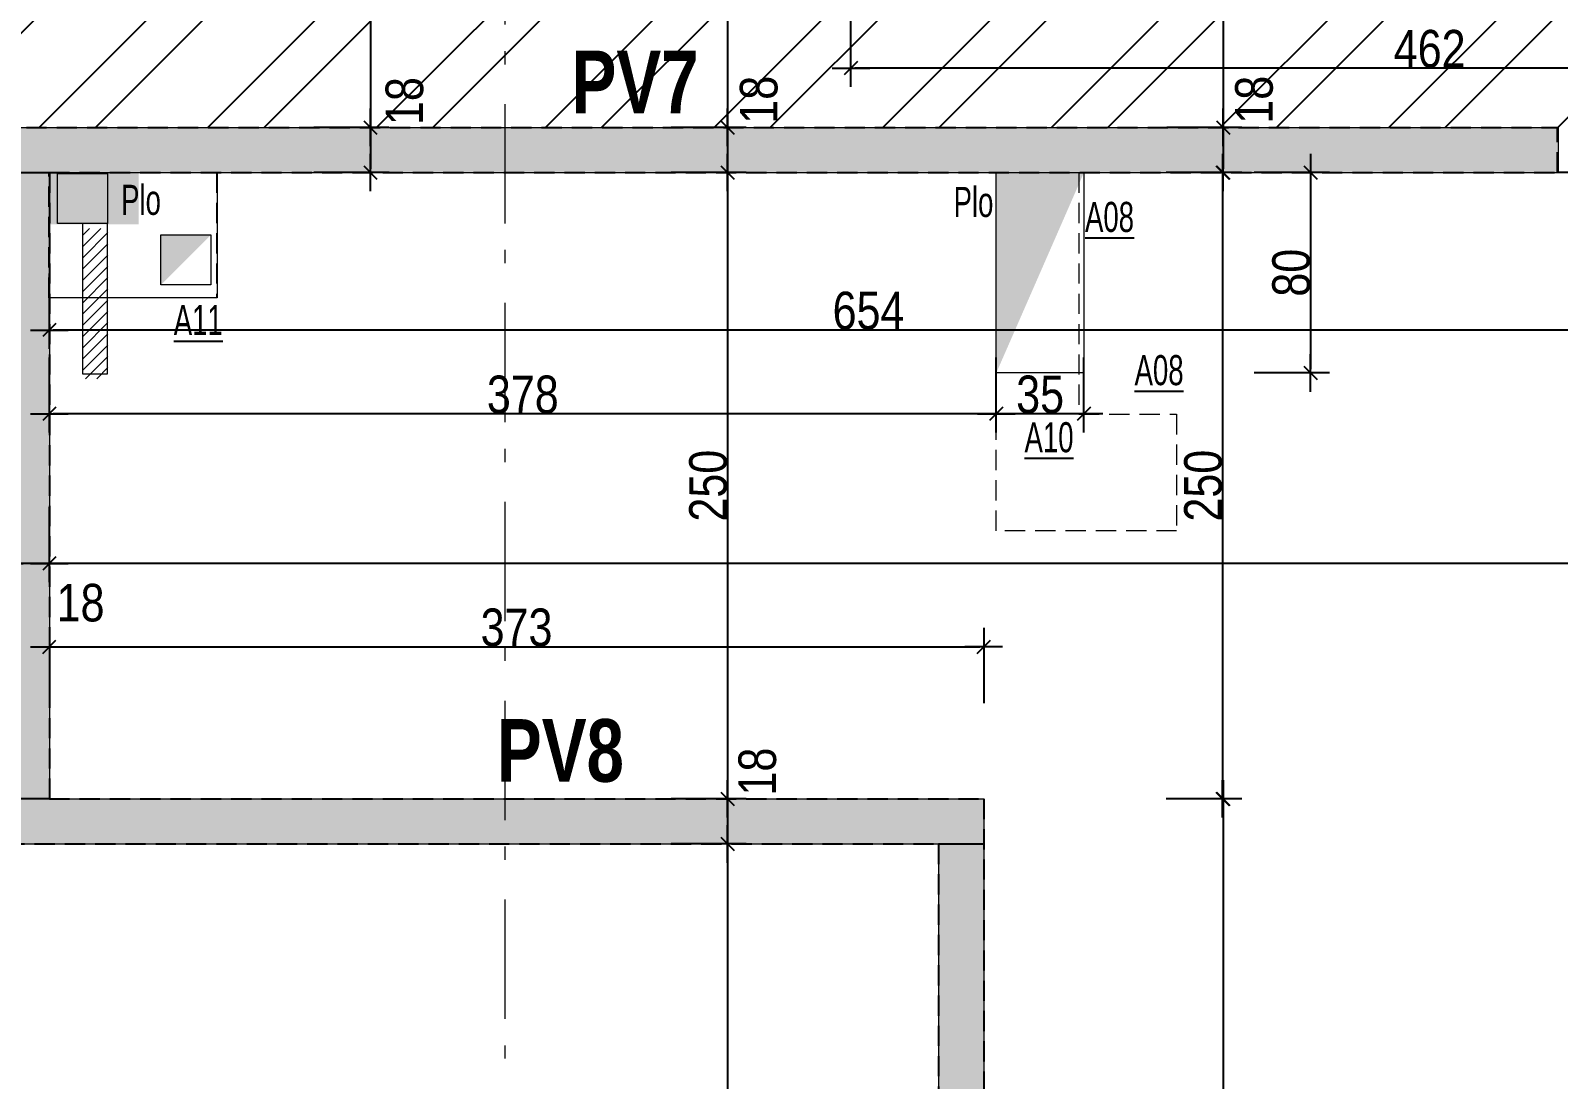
# Model space of a CAD drawing. Header units: centimetres. Extents: x -31 to 9059, y 2319 to 6519.
# Drawn here: x 4822 to 5432, y 3772 to 4191 of the extents above; entities that cross this region are included whole.
import ezdxf
from ezdxf.enums import TextEntityAlignment as Align

# ---------------------------------------------------------------- set-up
doc = ezdxf.new("R2010")
doc.units = ezdxf.units.CM
doc.header["$LTSCALE"] = 12.7
doc.header["$PDMODE"] = 1
doc.header["$PDSIZE"] = -2
doc.linetypes.add('CACHEX2', pattern=[19.05, 12.7, -6.35])
doc.linetypes.add('Style de ligne -6', pattern=[2.08328, 1.25, -0.41656, 0.13886, -0.27786])
for name, color, linetype in [('01_cote_gen', 4, 'Continuous'), ('01_linteaux', 2, 'Continuous'), ('01_murs_sup', 2, 'CACHEX2'), ('01_poch_murs', 253, 'Continuous'), ('01_poch_poteaux', 250, 'Continuous'), ('01_texte', 230, 'Continuous'), ('AA_COTES', 2, 'Continuous')]:
    doc.layers.add(name, color=color, linetype=linetype)
for name, color, linetype, lineweight in [('01_murs_coup', 5, 'Continuous', 60), ('01_résv', 32, 'Continuous', 9), ('B Général', 7, 'Continuous', 5)]:
    doc.layers.add(name, color=color, linetype=linetype, lineweight=lineweight)
doc.styles.add('impact', font='impact.ttf')
doc.styles.add('STYLE2', font='ARIALN.TTF')
doc.dimstyles.new('JB50', dxfattribs={"dimscale": 0.1, "dimtxt": 150, "dimasz": 15, "dimexe": 0.1, "dimexo": 0.1, "dimgap": 0.09, "dimtad": 1, "dimdec": 1, "dimdsep": 46, "dimtxsty": 'STYLE2', "dimblk1": 'BOND_G', "dimblk2": 'BOND_D', "dimsah": 1, "dimcen": 1.5, "dimdle": 0.01, "dimse1": 1, "dimse2": 1, "dimclrd": 4, "dimclre": 2, "dimclrt": 6, "dimazin": 2, "dimtfac": 2.333333, "dimtdec": 1, "dimtix": 1, "dimtmove": 2, "dimatfit": 3, "dimldrblk": 'BOND_G', "dimfxl": 1, "dimtolj": 1, "dimtzin": 0, "dimarcsym": 0})

# ---------------------------------------------------------------- blocks, each defined once
blk = doc.blocks.new('BOND_G')
at = {"layer": 'AA_COTES', "color": 0}
for p, q in [((0, -5), (0, 15)), ((5, 0), (-5, 0)), ((1.77, 1.77), (-1.77, -1.77))]:
    blk.add_line(p, q, dxfattribs=at)
blk = doc.blocks.new('BOND_D')
at = {"layer": 'AA_COTES', "color": 0}
for p, q in [((0, 5), (0, -15)), ((5, 0), (-5, 0)), ((-1.77, -1.77), (1.77, 1.77))]:
    blk.add_line(p, q, dxfattribs=at)
blk = doc.blocks.new('*D1183')
at = {"layer": '01_cote_gen', "color": 4, "lineweight": -2, "transparency": 16777216}
blk.add_line((5183.46, 3641.71), (4813.46, 3641.71), dxfattribs=at)
at = {"layer": 'Defpoints', "color": 0, "transparency": 16777216}
for p in [(4811.96, 3854.22), (5184.96, 3808.77), (4811.96, 3641.71)]:
    blk.add_point(p, dxfattribs=at)
at = {"layer": '01_cote_gen', "color": 4, "lineweight": -2, "transparency": 16777216, "xscale": 1.5, "yscale": 1.5, "zscale": 1.5, "rotation": 180}
blk.add_blockref('BOND_D', (4811.96, 3641.71), dxfattribs=at)
at = {"layer": '01_cote_gen', "color": 4, "lineweight": -2, "transparency": 16777216, "xscale": 1.5, "yscale": 1.5, "zscale": 1.5}
blk.add_blockref('BOND_G', (5184.96, 3641.71), dxfattribs=at)
at = {"layer": '01_cote_gen', "color": 6, "transparency": 16777216, "insert": (4998.46, 3649.38), "char_height": 15, "attachment_point": 5, "style": 'STYLE2'}
blk.add_mtext('\\A1;373', dxfattribs=at)
blk = doc.blocks.new('*D1185')
at = {"layer": '01_cote_gen', "color": 4, "lineweight": -2, "transparency": 16777216}
blk.add_line((6190.46, 3978.33), (4831.46, 3978.33), dxfattribs=at)
at = {"layer": 'Defpoints', "color": 0, "transparency": 16777216}
for p in [(4829.96, 3986.72), (6191.96, 3986.72), (4829.96, 3978.33)]:
    blk.add_point(p, dxfattribs=at)
at = {"layer": '01_cote_gen', "color": 4, "lineweight": -2, "transparency": 16777216, "xscale": 1.5, "yscale": 1.5, "zscale": 1.5, "rotation": 180}
blk.add_blockref('BOND_D', (4829.96, 3978.33), dxfattribs=at)
at = {"layer": '01_cote_gen', "color": 4, "lineweight": -2, "transparency": 16777216, "xscale": 1.5, "yscale": 1.5, "zscale": 1.5}
blk.add_blockref('BOND_G', (6191.96, 3978.33), dxfattribs=at)
at = {"layer": '01_cote_gen', "color": 6, "transparency": 16777216, "insert": (5510.96, 3986), "char_height": 15, "attachment_point": 5, "style": 'STYLE2'}
blk.add_mtext('\\A1;1362', dxfattribs=at)
blk = doc.blocks.new('*D1186')
at = {"layer": '01_murs_coup', "color": 4, "linetype": 'Continuous', "lineweight": -2, "transparency": 16777216}
blk.add_line((4828.46, 3978.33), (4813.46, 3978.33), dxfattribs=at)
at = {"layer": 'Defpoints', "color": 0, "linetype": 'Continuous', "transparency": 16777216}
for p in [(4811.96, 4032.86), (4829.96, 4032.86), (4811.96, 3978.33)]:
    blk.add_point(p, dxfattribs=at)
at = {"layer": '01_murs_coup', "color": 4, "linetype": 'Continuous', "lineweight": -2, "transparency": 16777216, "xscale": 1.5, "yscale": 1.5, "zscale": 1.5, "rotation": 180}
blk.add_blockref('BOND_D', (4811.96, 3978.33), dxfattribs=at)
at = {"layer": '01_murs_coup', "color": 4, "linetype": 'Continuous', "lineweight": -2, "transparency": 16777216, "xscale": 1.5, "yscale": 1.5, "zscale": 1.5}
blk.add_blockref('BOND_G', (4829.96, 3978.33), dxfattribs=at)
at = {"layer": '01_murs_coup', "color": 6, "linetype": 'Continuous', "lineweight": 18, "transparency": 16777216, "insert": (4842.43, 3962.6), "char_height": 15, "attachment_point": 5, "style": 'STYLE2'}
blk.add_mtext('\\A1;18', dxfattribs=at)
blk = doc.blocks.new('*D1188')
at = {"layer": '01_cote_gen', "color": 4, "lineweight": -2, "transparency": 16777216}
blk.add_line((4831.46, 3945.09), (5201.46, 3945.09), dxfattribs=at)
at = {"layer": 'Defpoints', "color": 0, "transparency": 16777216}
for p in [(5202.96, 3945.09), (4829.96, 3932.94), (5202.96, 3884.39)]:
    blk.add_point(p, dxfattribs=at)
at = {"layer": '01_cote_gen', "color": 4, "lineweight": -2, "transparency": 16777216, "xscale": 1.5, "yscale": 1.5, "zscale": 1.5, "rotation": 180}
blk.add_blockref('BOND_G', (4829.96, 3945.09), dxfattribs=at)
at = {"layer": '01_cote_gen', "color": 4, "lineweight": -2, "transparency": 16777216, "xscale": 1.5, "yscale": 1.5, "zscale": 1.5}
blk.add_blockref('BOND_D', (5202.96, 3945.09), dxfattribs=at)
at = {"layer": '01_cote_gen', "color": 6, "transparency": 16777216, "insert": (5016.46, 3952.76), "char_height": 15, "attachment_point": 5, "style": 'STYLE2'}
blk.add_mtext('\\A1;373', dxfattribs=at)
blk = doc.blocks.new('*D1253')
at = {"layer": '01_cote_gen', "color": 4, "lineweight": -2, "transparency": 16777216}
blk.add_line((5298.52, 4280.89), (5298.52, 4153.89), dxfattribs=at)
at = {"layer": 'Defpoints', "color": 0, "transparency": 16777216}
for p in [(5356.77, 4282.39), (5298.52, 4152.39), (5356.77, 4152.39)]:
    blk.add_point(p, dxfattribs=at)
at = {"layer": '01_cote_gen', "color": 4, "lineweight": -2, "transparency": 16777216, "xscale": 1.5, "yscale": 1.5, "zscale": 1.5}
for name, p, rotation in [('BOND_G', (5298.52, 4282.39), 90), ('BOND_D', (5298.52, 4152.39), 270)]:
    blk.add_blockref(name, p, dxfattribs=dict(at, rotation=rotation))
at = {"layer": '01_cote_gen', "color": 6, "transparency": 16777216, "insert": (5290.85, 4217.39), "char_height": 15, "attachment_point": 5, "rotation": 90, "style": 'STYLE2'}
blk.add_mtext('\\A1;130', dxfattribs=at)
blk = doc.blocks.new('*D1254')
at = {"layer": '01_cote_gen', "color": 4, "lineweight": -2, "transparency": 16777216}
blk.add_line((5298.52, 4150.89), (5298.52, 4135.89), dxfattribs=at)
at = {"layer": 'Defpoints', "color": 0, "transparency": 16777216}
for p in [(5365.7, 4152.39), (5298.52, 4134.39), (5365.7, 4134.39)]:
    blk.add_point(p, dxfattribs=at)
at = {"layer": '01_cote_gen', "color": 4, "lineweight": -2, "transparency": 16777216, "xscale": 1.5, "yscale": 1.5, "zscale": 1.5}
for name, p, rotation in [('BOND_G', (5298.52, 4152.39), 90), ('BOND_D', (5298.52, 4134.39), 270)]:
    blk.add_blockref(name, p, dxfattribs=dict(at, rotation=rotation))
at = {"layer": '01_cote_gen', "color": 6, "transparency": 16777216, "insert": (5310.92, 4163.44), "char_height": 15, "attachment_point": 5, "rotation": 90, "style": 'STYLE2'}
blk.add_mtext('\\A1;18', dxfattribs=at)
blk = doc.blocks.new('*D1255')
at = {"layer": '01_cote_gen', "color": 4, "lineweight": -2, "transparency": 16777216}
blk.add_line((5298.23, 4132.89), (5298.23, 3885.89), dxfattribs=at)
at = {"layer": 'Defpoints', "color": 0, "transparency": 16777216}
for p in [(5269.21, 4134.39), (5202.96, 3884.39), (5298.23, 3884.39)]:
    blk.add_point(p, dxfattribs=at)
at = {"layer": '01_cote_gen', "color": 4, "lineweight": -2, "transparency": 16777216, "xscale": 1.5, "yscale": 1.5, "zscale": 1.5}
for name, p, rotation in [('BOND_G', (5298.23, 4134.39), 90), ('BOND_D', (5298.23, 3884.39), 270)]:
    blk.add_blockref(name, p, dxfattribs=dict(at, rotation=rotation))
at = {"layer": '01_cote_gen', "color": 6, "transparency": 16777216, "insert": (5290.56, 4009.39), "char_height": 15, "attachment_point": 5, "rotation": 90, "style": 'STYLE2'}
blk.add_mtext('\\A1;250', dxfattribs=at)
blk = doc.blocks.new('*D1256')
at = {"layer": '01_cote_gen', "color": 4, "lineweight": -2, "transparency": 16777216}
blk.add_line((5298.52, 3882.89), (5298.52, 3542.89), dxfattribs=at)
at = {"layer": 'Defpoints', "color": 0, "transparency": 16777216}
for p in [(5202.96, 3884.39), (5275.71, 3541.39), (5298.52, 3541.39)]:
    blk.add_point(p, dxfattribs=at)
at = {"layer": '01_cote_gen', "color": 4, "lineweight": -2, "transparency": 16777216, "xscale": 1.5, "yscale": 1.5, "zscale": 1.5}
for name, p, rotation in [('BOND_G', (5298.52, 3884.39), 90), ('BOND_D', (5298.52, 3541.39), 270)]:
    blk.add_blockref(name, p, dxfattribs=dict(at, rotation=rotation))
at = {"layer": '01_cote_gen', "color": 6, "transparency": 16777216, "insert": (5290.85, 3712.89), "char_height": 15, "attachment_point": 5, "rotation": 90, "style": 'STYLE2'}
blk.add_mtext('\\A1;343', dxfattribs=at)
blk = doc.blocks.new('*D1270')
at = {"layer": '01_cote_gen', "color": 4, "lineweight": -2, "transparency": 16777216}
blk.add_line((4958.1, 4328.89), (4958.1, 4153.89), dxfattribs=at)
at = {"layer": 'Defpoints', "color": 0, "transparency": 16777216}
for p in [(4935.6, 4330.39), (4928.29, 4152.39), (4958.1, 4152.39)]:
    blk.add_point(p, dxfattribs=at)
at = {"layer": '01_cote_gen', "color": 4, "lineweight": -2, "transparency": 16777216, "xscale": 1.5, "yscale": 1.5, "zscale": 1.5}
for name, p, rotation in [('BOND_G', (4958.1, 4330.39), 90), ('BOND_D', (4958.1, 4152.39), 270)]:
    blk.add_blockref(name, p, dxfattribs=dict(at, rotation=rotation))
at = {"layer": '01_cote_gen', "color": 6, "transparency": 16777216, "insert": (4950.43, 4241.39), "char_height": 15, "attachment_point": 5, "rotation": 90, "style": 'STYLE2'}
blk.add_mtext('\\A1;178', dxfattribs=at)
blk = doc.blocks.new('*D1271')
at = {"layer": '01_cote_gen', "color": 4, "lineweight": -2, "transparency": 16777216}
blk.add_line((4958.1, 4150.89), (4958.1, 4135.89), dxfattribs=at)
at = {"layer": 'Defpoints', "color": 0, "transparency": 16777216}
for p in [(4935.6, 4152.39), (4921.96, 4134.39), (4958.1, 4134.39)]:
    blk.add_point(p, dxfattribs=at)
at = {"layer": '01_cote_gen', "color": 4, "lineweight": -2, "transparency": 16777216, "xscale": 1.5, "yscale": 1.5, "zscale": 1.5}
for name, p, rotation in [('BOND_G', (4958.1, 4152.39), 90), ('BOND_D', (4958.1, 4134.39), 270)]:
    blk.add_blockref(name, p, dxfattribs=dict(at, rotation=rotation))
at = {"layer": '01_cote_gen', "color": 6, "transparency": 16777216, "insert": (4971.79, 4162.91), "char_height": 15, "attachment_point": 5, "rotation": 90, "style": 'STYLE2'}
blk.add_mtext('\\A1;18', dxfattribs=at)
blk = doc.blocks.new('*D1272')
at = {"layer": '01_cote_gen', "color": 4, "lineweight": -2, "transparency": 16777216}
blk.add_line((5100.65, 4132.89), (5100.65, 3885.89), dxfattribs=at)
at = {"layer": 'Defpoints', "color": 0, "transparency": 16777216}
for p in [(5057.16, 4134.39), (5057.16, 3884.39), (5100.65, 3884.39)]:
    blk.add_point(p, dxfattribs=at)
at = {"layer": '01_cote_gen', "color": 4, "lineweight": -2, "transparency": 16777216, "xscale": 1.5, "yscale": 1.5, "zscale": 1.5}
for name, p, rotation in [('BOND_G', (5100.65, 4134.39), 90), ('BOND_D', (5100.65, 3884.39), 270)]:
    blk.add_blockref(name, p, dxfattribs=dict(at, rotation=rotation))
at = {"layer": '01_cote_gen', "color": 6, "transparency": 16777216, "insert": (5092.99, 4009.39), "char_height": 15, "attachment_point": 5, "rotation": 90, "style": 'STYLE2'}
blk.add_mtext('\\A1;250', dxfattribs=at)
blk = doc.blocks.new('*D1273')
at = {"layer": '01_cote_gen', "color": 4, "lineweight": -2, "transparency": 16777216}
blk.add_line((5100.65, 3882.89), (5100.65, 3867.89), dxfattribs=at)
at = {"layer": 'Defpoints', "color": 0, "transparency": 16777216}
for p in [(5078.15, 3884.39), (5078.15, 3866.39), (5100.65, 3866.39)]:
    blk.add_point(p, dxfattribs=at)
at = {"layer": '01_cote_gen', "color": 4, "lineweight": -2, "transparency": 16777216, "xscale": 1.5, "yscale": 1.5, "zscale": 1.5}
for name, p, rotation in [('BOND_G', (5100.65, 3884.39), 90), ('BOND_D', (5100.65, 3866.39), 270)]:
    blk.add_blockref(name, p, dxfattribs=dict(at, rotation=rotation))
at = {"layer": '01_cote_gen', "color": 6, "transparency": 16777216, "insert": (5112.64, 3895.27), "char_height": 15, "attachment_point": 5, "rotation": 90, "style": 'STYLE2'}
blk.add_mtext('\\A1;18', dxfattribs=at)
blk = doc.blocks.new('*D1274')
at = {"layer": '01_cote_gen', "color": 4, "lineweight": -2, "transparency": 16777216}
blk.add_line((5100.65, 3864.89), (5100.65, 3542.89), dxfattribs=at)
at = {"layer": 'Defpoints', "color": 0, "transparency": 16777216}
for p in [(5062.41, 3866.39), (5072.06, 3541.39), (5100.65, 3541.39)]:
    blk.add_point(p, dxfattribs=at)
at = {"layer": '01_cote_gen', "color": 4, "lineweight": -2, "transparency": 16777216, "xscale": 1.5, "yscale": 1.5, "zscale": 1.5}
for name, p, rotation in [('BOND_G', (5100.65, 3866.39), 90), ('BOND_D', (5100.65, 3541.39), 270)]:
    blk.add_blockref(name, p, dxfattribs=dict(at, rotation=rotation))
at = {"layer": '01_cote_gen', "color": 6, "transparency": 16777216, "insert": (5092.99, 3703.89), "char_height": 15, "attachment_point": 5, "rotation": 90, "style": 'STYLE2'}
blk.add_mtext('\\A1;325', dxfattribs=at)
blk = doc.blocks.new('*D1280')
at = {"layer": '01_cote_gen', "color": 4, "lineweight": -2, "transparency": 16777216}
blk.add_line((5100.65, 4328.89), (5100.65, 4153.89), dxfattribs=at)
at = {"layer": 'Defpoints', "color": 0, "transparency": 16777216}
for p in [(5078.15, 4330.39), (5078.15, 4152.39), (5100.65, 4152.39)]:
    blk.add_point(p, dxfattribs=at)
at = {"layer": '01_cote_gen', "color": 4, "lineweight": -2, "transparency": 16777216, "xscale": 1.5, "yscale": 1.5, "zscale": 1.5}
for name, p, rotation in [('BOND_G', (5100.65, 4330.39), 90), ('BOND_D', (5100.65, 4152.39), 270)]:
    blk.add_blockref(name, p, dxfattribs=dict(at, rotation=rotation))
at = {"layer": '01_cote_gen', "color": 6, "transparency": 16777216, "insert": (5092.99, 4241.39), "char_height": 15, "attachment_point": 5, "rotation": 90, "style": 'STYLE2'}
blk.add_mtext('\\A1;178', dxfattribs=at)
blk = doc.blocks.new('*D1281')
at = {"layer": '01_cote_gen', "color": 4, "lineweight": -2, "transparency": 16777216}
blk.add_line((5100.65, 4150.89), (5100.65, 4135.89), dxfattribs=at)
at = {"layer": 'Defpoints', "color": 0, "transparency": 16777216}
for p in [(5054.35, 4152.39), (5054.35, 4134.39), (5100.65, 4134.39)]:
    blk.add_point(p, dxfattribs=at)
at = {"layer": '01_cote_gen', "color": 4, "lineweight": -2, "transparency": 16777216, "xscale": 1.5, "yscale": 1.5, "zscale": 1.5}
for name, p, rotation in [('BOND_G', (5100.65, 4152.39), 90), ('BOND_D', (5100.65, 4134.39), 270)]:
    blk.add_blockref(name, p, dxfattribs=dict(at, rotation=rotation))
at = {"layer": '01_cote_gen', "color": 6, "transparency": 16777216, "insert": (5113.21, 4163.44), "char_height": 15, "attachment_point": 5, "rotation": 90, "style": 'STYLE2'}
blk.add_mtext('\\A1;18', dxfattribs=at)
blk = doc.blocks.new('*D1339')
at = {"layer": '01_cote_gen', "color": 4, "lineweight": -2, "transparency": 16777216}
blk.add_line((5482.46, 4071.53), (4831.46, 4071.53), dxfattribs=at)
at = {"layer": 'Defpoints', "color": 0, "transparency": 16777216}
for p in [(5483.96, 4109.63), (4829.96, 4075.46), (4829.96, 4071.53)]:
    blk.add_point(p, dxfattribs=at)
at = {"layer": '01_cote_gen', "color": 4, "lineweight": -2, "transparency": 16777216, "xscale": 1.5, "yscale": 1.5, "zscale": 1.5, "rotation": 180}
blk.add_blockref('BOND_D', (4829.96, 4071.53), dxfattribs=at)
at = {"layer": '01_cote_gen', "color": 4, "lineweight": -2, "transparency": 16777216, "xscale": 1.5, "yscale": 1.5, "zscale": 1.5}
blk.add_blockref('BOND_G', (5483.96, 4071.53), dxfattribs=at)
at = {"layer": '01_cote_gen', "color": 6, "transparency": 16777216, "insert": (5156.96, 4079.2), "char_height": 15, "attachment_point": 5, "style": 'STYLE2'}
blk.add_mtext('\\A1;654', dxfattribs=at)
blk = doc.blocks.new('*D1901')
at = {"layer": '01_cote_gen', "color": 4, "lineweight": -2, "transparency": 16777216}
blk.add_line((5610.46, 4176.03), (5151.46, 4176.03), dxfattribs=at)
at = {"layer": 'Defpoints', "color": 0, "transparency": 16777216}
for p in [(5149.96, 4199.07), (5611.96, 4189.94), (5149.96, 4176.03)]:
    blk.add_point(p, dxfattribs=at)
at = {"layer": '01_cote_gen', "color": 4, "lineweight": -2, "transparency": 16777216, "xscale": 1.5, "yscale": 1.5, "zscale": 1.5, "rotation": 180}
blk.add_blockref('BOND_D', (5149.96, 4176.03), dxfattribs=at)
at = {"layer": '01_cote_gen', "color": 4, "lineweight": -2, "transparency": 16777216, "xscale": 1.5, "yscale": 1.5, "zscale": 1.5}
blk.add_blockref('BOND_G', (5611.96, 4176.03), dxfattribs=at)
at = {"layer": '01_cote_gen', "color": 6, "transparency": 16777216, "insert": (5380.96, 4183.7), "char_height": 15, "attachment_point": 5, "style": 'STYLE2'}
blk.add_mtext('\\A1;462', dxfattribs=at)
blk = doc.blocks.new('*D2015')
at = {"layer": '01_cote_gen', "color": 4, "lineweight": -2, "transparency": 16777216}
blk.add_line((5241.46, 4038.07), (5209.46, 4038.07), dxfattribs=at)
at = {"layer": 'Defpoints', "color": 0, "transparency": 16777216}
for p in [(5207.96, 4054.39), (5242.96, 4054.39), (5207.96, 4038.07)]:
    blk.add_point(p, dxfattribs=at)
at = {"layer": '01_cote_gen', "color": 4, "lineweight": -2, "transparency": 16777216, "xscale": 1.5, "yscale": 1.5, "zscale": 1.5, "rotation": 180}
blk.add_blockref('BOND_D', (5207.96, 4038.07), dxfattribs=at)
at = {"layer": '01_cote_gen', "color": 4, "lineweight": -2, "transparency": 16777216, "xscale": 1.5, "yscale": 1.5, "zscale": 1.5}
blk.add_blockref('BOND_G', (5242.96, 4038.07), dxfattribs=at)
at = {"layer": '01_cote_gen', "color": 6, "transparency": 16777216, "insert": (5225.46, 4045.74), "char_height": 15, "attachment_point": 5, "style": 'STYLE2'}
blk.add_mtext('\\A1;35', dxfattribs=at)
blk = doc.blocks.new('*D2016')
at = {"layer": '01_cote_gen', "color": 4, "lineweight": -2, "transparency": 16777216}
blk.add_line((5206.46, 4038.07), (4831.46, 4038.07), dxfattribs=at)
at = {"layer": 'Defpoints', "color": 0, "transparency": 16777216}
for p in [(4829.96, 4045.57), (5207.96, 4045.57), (4829.96, 4038.07)]:
    blk.add_point(p, dxfattribs=at)
at = {"layer": '01_cote_gen', "color": 4, "lineweight": -2, "transparency": 16777216, "xscale": 1.5, "yscale": 1.5, "zscale": 1.5, "rotation": 180}
blk.add_blockref('BOND_D', (4829.96, 4038.07), dxfattribs=at)
at = {"layer": '01_cote_gen', "color": 4, "lineweight": -2, "transparency": 16777216, "xscale": 1.5, "yscale": 1.5, "zscale": 1.5}
blk.add_blockref('BOND_G', (5207.96, 4038.07), dxfattribs=at)
at = {"layer": '01_cote_gen', "color": 6, "transparency": 16777216, "insert": (5018.96, 4045.74), "char_height": 15, "attachment_point": 5, "style": 'STYLE2'}
blk.add_mtext('\\A1;378', dxfattribs=at)
blk = doc.blocks.new('*D2017')
at = {"layer": '01_cote_gen', "color": 4, "lineweight": -2, "transparency": 16777216}
blk.add_line((5333.41, 4132.89), (5333.41, 4055.89), dxfattribs=at)
at = {"layer": 'Defpoints', "color": 0, "transparency": 16777216}
for p in [(5275.73, 4134.39), (5242.96, 4054.39), (5333.41, 4054.39)]:
    blk.add_point(p, dxfattribs=at)
at = {"layer": '01_cote_gen', "color": 4, "lineweight": -2, "transparency": 16777216, "xscale": 1.5, "yscale": 1.5, "zscale": 1.5}
for name, p, rotation in [('BOND_G', (5333.41, 4134.39), 90), ('BOND_D', (5333.41, 4054.39), 270)]:
    blk.add_blockref(name, p, dxfattribs=dict(at, rotation=rotation))
at = {"layer": '01_cote_gen', "color": 6, "transparency": 16777216, "insert": (5325.74, 4094.39), "char_height": 15, "attachment_point": 5, "rotation": 90, "style": 'STYLE2'}
blk.add_mtext('\\A1;80', dxfattribs=at)

msp = doc.modelspace()

# ---------------------------------------------------------------- hatches: boundary and pattern name
at = {"layer": '01_linteaux'}
h = msp.add_hatch(dxfattribs=at)
h.set_pattern_fill('DASH', color=256, scale=2.5, angle=135)
h.set_pattern_definition([(135, (0, -3966.91), (-11.22532, 9e-16), [7.9375, -7.9375])])
h.paths.add_polyline_path([(6207.96, 3617.39), (6191.96, 3617.39), (6191.96, 3541.39), (6088.96, 3541.39), (6088.96, 3525.39), (6207.96, 3525.39)])
h.paths.add_polyline_path([(5638.96, 3541.39), (5508.96, 3541.39), (5508.96, 3525.39), (5638.96, 3525.39)])
h.paths.add_polyline_path([(5408.96, 3541.39), (5202.96, 3541.39), (5202.96, 3884.39), (4829.96, 3884.39), (4829.96, 4134.39), (5431.96, 4134.39), (5431.96, 4152.39), (4336.96, 4152.39), (4336.96, 3872.39), (4354.96, 3872.39), (4354.96, 4134.39), (4811.96, 4134.39), (4811.96, 3866.39), (5184.96, 3866.39), (5184.96, 3541.39), (5121.96, 3541.39), (5121.96, 3525.39), (5184.96, 3525.39), (5184.96, 3525.39), (5200.96, 3525.39), (5200.96, 3525.39), (5408.96, 3525.39)])
at = {"layer": '01_poch_murs'}
h = msp.add_hatch(dxfattribs=at)
h.set_pattern_fill('ANSI32', color=256, scale=5)
h.paths.add_polyline_path([(5611.96, 4282.39), (5562.96, 4282.39), (5149.96, 4282.39), (5149.96, 4291.31), (5011.92, 4291.31), (5011.92, 4152.39), (5432.36, 4152.39), (5535.56, 4152.39), (5611.96, 4152.39)])
h.paths.add_polyline_path([(5184.96, 4428.39), (5149.96, 4428.39), (5149.96, 4433.39), (5184.96, 4433.39), (5184.96, 4533.39), (5149.96, 4533.39), (5149.96, 4538.39), (5184.96, 4538.39), (5184.96, 4578.39), (5149.96, 4578.39), (5149.96, 4583.39), (5184.96, 4583.39), (5184.96, 4688.39), (5136.96, 4688.39), (5034.96, 4688.39), (5019.96, 4688.39), (5019.96, 4555.39), (5019.96, 4330.39), (5011.92, 4330.39), (5011.92, 4291.31), (5149.96, 4291.31), (5149.96, 4300.39), (5184.96, 4300.39), (5184.96, 4340.39), (5149.96, 4340.39), (5149.96, 4345.39), (5184.96, 4345.39)])
h.paths.add_polyline_path([(5011.92, 4330.39), (4999.96, 4330.39), (4834.96, 4330.39), (4659.96, 4330.39), (4659.96, 4291.31), (5011.92, 4291.31)])
h.paths.add_polyline_path([(4461.9, 4282.39), (4400.96, 4282.39), (4298.96, 4282.39), (4206.96, 4282.39), (4206.96, 3774.39), (4206.96, 3672.39), (4206.96, 3533.31), (4336.96, 3533.31), (4336.96, 3770.39), (4336.96, 3872.39), (4336.96, 4152.39), (4461.9, 4152.39)])
h.paths.add_polyline_path([(4336.96, 3261.31), (4206.96, 3261.31), (4206.96, 3228.38), (4336.96, 3228.38)])
edge = h.paths.add_edge_path()
edge.add_arc((4819.74, 4268.03), 30.98, 131.28761, 408.71239)
edge.add_line((4840.18, 4291.31), (5011.92, 4291.31))
edge.add_line((5011.92, 4291.31), (5011.92, 4152.39))
edge.add_line((5011.92, 4152.39), (4461.9, 4152.39))
edge.add_line((4461.9, 4152.39), (4461.9, 4282.39))
edge.add_line((4461.9, 4282.39), (4586.7, 4282.39))
edge.add_line((4586.7, 4282.39), (4659.96, 4282.39))
edge.add_line((4659.96, 4282.39), (4659.96, 4291.31))
edge.add_line((4659.96, 4291.31), (4799.3, 4291.31))
edge = h.paths.add_edge_path()
edge.add_arc((4273.98, 3502.57), 30.98, 97.1799, 442.8201)
edge.add_line((4277.86, 3533.31), (4336.96, 3533.31))
edge.add_line((4336.96, 3533.31), (4336.96, 3261.31))
edge.add_line((4336.96, 3261.31), (4206.96, 3261.31))
edge.add_line((4206.96, 3261.31), (4206.96, 3265.39))
edge.add_line((4206.96, 3265.39), (4206.96, 3367.39))
edge.add_line((4206.96, 3367.39), (4206.96, 3533.31))
edge.add_line((4206.96, 3533.31), (4270.11, 3533.31))
h = msp.add_hatch(color=256, dxfattribs=at)
h.dxf.hatch_style = 1
h.paths.add_polyline_path([(4829.96, 4134.39), (4811.96, 4134.39), (4811.96, 3866.39), (4829.96, 3866.39)])
h.paths.add_polyline_path([(5202.96, 3866.39), (5184.96, 3866.39), (5184.96, 3717.63), (5202.96, 3717.63)])
h.paths.add_polyline_path([(5408.96, 3541.39), (5202.96, 3541.39), (5202.96, 3525.39), (5408.96, 3525.39)])
h.paths.add_polyline_path([(4828.2, 4113.74), (4865.68, 4113.74), (4865.68, 4134.85), (4828.2, 4134.85)])
at = {"layer": '01_poch_poteaux'}
h = msp.add_hatch(color=256, dxfattribs=at)
h.dxf.hatch_style = 1
h.paths.add_polyline_path([(5431.96, 4152.39), (4811.96, 4152.39), (4811.96, 4134.39), (4829.96, 4134.39), (5431.96, 4134.39)])
h = msp.add_hatch(color=256, dxfattribs=at)
h.dxf.hatch_style = 1
h.paths.add_polyline_path([(5202.96, 3884.39), (4829.96, 3884.39), (4830.19, 3884.39), (4830.19, 3866.39), (5184.96, 3866.39), (5202.96, 3866.39)])
at = {"layer": '01_résv'}
h = msp.add_hatch(dxfattribs=at)
h.set_pattern_fill('ANSI31', color=256)
h.set_pattern_definition([(45, (0.105, -1.931), (-2.245064, 2.245064), [])])
h.paths.add_polyline_path([(4582.44, 4116.88), (4542.44, 4116.88), (4542.44, 4106.88), (4582.44, 4106.88)])
h.paths.add_polyline_path([(4843.3, 4112.09), (4843.3, 4052.09), (4853.3, 4052.09), (4853.3, 4112.09)])
h.paths.add_polyline_path([(3526.86, 2612.4), (3603.94, 2612.4), (3603.94, 2602.4), (3527.13, 2602.4)])
h.paths.add_polyline_path([(5215.14, 4389.46), (5215.14, 4419.46), (5225.14, 4419.46), (5225.14, 4389.46)])
h.paths.add_polyline_path([(4111.51, 3400.48), (3931.51, 3400.48), (3931.51, 3410.48), (4111.51, 3410.48)])
h.paths.add_polyline_path([(3848.03, 3339.46), (3848.03, 3369.46), (3838.03, 3369.46), (3838.03, 3339.46)])
edge = h.paths.add_edge_path()
edge.add_line((4632.07, 4572.54), (4632.07, 4502.54))
edge.add_line((4632.07, 4502.54), (4622.07, 4502.54))
edge.add_line((4622.07, 4502.54), (4622.07, 4572.53))
edge.add_line((4622.07, 4572.53), (4632.07, 4572.53))

# ---------------------------------------------------------------- linework, layer by layer
at = {"layer": '01_linteaux'}
msp.add_line((5535.56, 4134.39), (5432.36, 4134.39), dxfattribs=at)
at = {"layer": '01_murs_coup', "linetype": 'Continuous', "lineweight": 18}
for p, q in [((4336.96, 4152.39), (5432.36, 4152.39)), ((5432.36, 4134.39), (5432.36, 4152.39)), ((4829.96, 4134.39), (4829.96, 3884.39)), ((4829.96, 4134.39), (5432.36, 4134.39)), ((4829.96, 4134.39), (5432.36, 4134.39)), ((4829.96, 3884.39), (5202.96, 3884.39)), ((5202.96, 3884.39), (5202.96, 3541.39)), ((4811.96, 3866.39), (5184.96, 3866.39)), ((5184.96, 3866.39), (5184.96, 3541.39))]:
    msp.add_line(p, q, dxfattribs=at)
at = {"layer": '01_murs_sup', "ltscale": 0.05}
for p, q in [((4336.96, 4152.39), (5431.96, 4152.39)), ((5431.96, 4134.39), (5431.96, 4152.39)), ((4829.96, 4134.39), (4829.96, 3884.39)), ((4829.96, 4134.39), (5431.96, 4134.39)), ((4829.96, 4134.39), (5431.96, 4134.39)), ((4829.96, 3884.39), (5202.96, 3884.39)), ((5202.96, 3884.39), (5202.96, 3541.39)), ((4811.96, 3866.39), (5184.96, 3866.39)), ((5184.96, 3866.39), (5184.96, 3541.39))]:
    msp.add_line(p, q, dxfattribs=at)
at = {"layer": '01_poch_poteaux'}
for p, q in [((4811.96, 4134.39), (4829.96, 4134.39)), ((4829.96, 3884.39), (4811.96, 3884.39)), ((5184.96, 3866.39), (5202.96, 3866.39))]:
    msp.add_line(p, q, dxfattribs=at)
at = {"layer": '01_résv'}
for p, q in [((4833.2, 4114.02), (4833.2, 4134.02)), ((4833.2, 4134.02), (4853.2, 4134.02)), ((4853.2, 4134.02), (4853.2, 4114.02)), ((4896.96, 4134.39), (4896.96, 4084.39)), ((5207.96, 4054.39), (5207.96, 4134.39)), ((5207.96, 4134.39), (5242.96, 4134.39)), ((5242.96, 4134.39), (5242.96, 4054.39)), ((4853.2, 4114.02), (4833.2, 4114.02)), ((4843.2, 4114.02), (4843.2, 4054.02)), ((4853.2, 4054.02), (4853.2, 4114.02)), ((4874.43, 4109.52), (4894.43, 4109.52)), ((4874.43, 4089.52), (4874.43, 4109.52)), ((4894.43, 4109.52), (4894.43, 4089.52)), ((4894.43, 4089.52), (4874.43, 4089.52)), ((4896.96, 4084.39), (4829.99, 4084.39)), ((4843.2, 4054.02), (4853.2, 4054.02)), ((5242.96, 4054.39), (5207.96, 4054.39))]:
    msp.add_line(p, q, dxfattribs=at)
at = {"layer": '01_résv', "linetype": 'CACHEX2', "ltscale": 0.05}
for points in [[(4829.72, 4134.39), (4896.69, 4134.39), (4896.69, 4084.39), (4829.72, 4084.39)], [(5207.96, 4134.39), (5240.95, 4134.39), (5240.95, 4037.89), (5279.96, 4037.89), (5279.96, 3991.39), (5207.96, 3991.39)]]:
    msp.add_lwpolyline(points, close=True, dxfattribs=at)
at = {"layer": '01_résv'}
for points in [[(4833.2, 4114.02), (4833.2, 4134.02), (4853.2, 4134.02)], [(5207.96, 4054.39), (5207.96, 4134.39), (5242.96, 4134.39)], [(4874.43, 4089.52), (4874.43, 4109.52), (4894.43, 4109.52)]]:
    msp.add_solid(points, dxfattribs=at)
at = {"layer": 'B Général', "color": 1, "linetype": 'Style de ligne -6', "lineweight": 13, "ltscale": 3}
msp.add_line((5011.92, 2447.23), (5011.92, 5506.56), dxfattribs=at)

# ---------------------------------------------------------------- texts
at = {"layer": '01_texte', "style": 'impact'}
for s, p in [('PV7', (5063.78, 4150.54)), ('PV8', (5033.99, 3883.7))]:
    msp.add_text(s, height=25, dxfattribs=at).set_placement(p, align=Align.BOTTOM_CENTER)
at = {"layer": '01_texte', "style": 'STYLE2', "width": 0.8}
for s, p in [('Plo', (4858.61, 4117.49)), ('Plo', (5190.92, 4116.66)), ('%%UA08', (5243.38, 4110.67)), ('%%UA11', (4879.63, 4069.53)), ('%%UA08', (5263.17, 4049.51)), ('%%UA10', (5219.24, 4022.73))]:
    msp.add_text(s, height=12, dxfattribs=at).set_placement(p)

# ---------------------------------------------------------------- dimensions: what is measured, and where the dimension line sits
at = {"layer": '01_cote_gen'}
for base, p1, p2, picture, middle in [((4958.1, 4152.39), (4935.6, 4330.39), (4928.29, 4152.39), '*D1270', (4950.43, 4241.39)), ((5100.65, 4152.39), (5078.15, 4330.39), (5078.15, 4152.39), '*D1280', (5092.99, 4241.39)), ((5298.52, 4152.39), (5356.77, 4282.39), (5356.77, 4152.39), '*D1253', (5290.85, 4217.39)), ((5100.65, 3884.39), (5057.16, 4134.39), (5057.16, 3884.39), '*D1272', (5092.99, 4009.39)), ((5298.23, 3884.39), (5269.21, 4134.39), (5202.96, 3884.39), '*D1255', (5290.56, 4009.39)), ((5333.41, 4054.39), (5275.73, 4134.39), (5242.96, 4054.39), '*D2017', (5325.74, 4094.39)), ((5298.52, 3541.39), (5202.96, 3884.39), (5275.71, 3541.39), '*D1256', (5290.85, 3712.89)), ((5100.65, 3541.39), (5062.41, 3866.39), (5072.06, 3541.39), '*D1274', (5092.99, 3703.89))]:
    dim = msp.add_linear_dim(base=base, p1=p1, p2=p2, angle=90, dimstyle='JB50', dxfattribs=at)
    dim.commit()
    dim.dimension.update_dxf_attribs({"geometry": picture, "text_midpoint": middle})
for base, p1, p2, picture, middle in [((5149.96, 4176.03), (5611.96, 4189.94), (5149.96, 4199.07), '*D1901', (5380.96, 4183.7)), ((4829.96, 4071.53), (5483.96, 4109.63), (4829.96, 4075.46), '*D1339', (5156.96, 4079.2)), ((4829.96, 4038.07), (5207.96, 4045.57), (4829.96, 4045.57), '*D2016', (5018.96, 4045.74)), ((5207.96, 4038.07), (5242.96, 4054.39), (5207.96, 4054.39), '*D2015', (5225.46, 4045.74)), ((4829.96, 3978.33), (6191.96, 3986.72), (4829.96, 3986.72), '*D1185', (5510.96, 3986)), ((5202.96, 3945.09), (4829.96, 3932.94), (5202.96, 3884.39), '*D1188', (5016.46, 3952.76)), ((4811.96, 3641.71), (5184.96, 3808.77), (4811.96, 3854.22), '*D1183', (4998.46, 3649.38))]:
    dim = msp.add_linear_dim(base=base, p1=p1, p2=p2, dimstyle='JB50', dxfattribs=at)
    dim.commit()
    dim.dimension.update_dxf_attribs({"geometry": picture, "text_midpoint": middle})
for base, p1, p2, picture, middle in [((4958.1, 4134.39), (4935.6, 4152.39), (4921.96, 4134.39), '*D1271', (4971.79, 4162.91)), ((5100.65, 4134.39), (5054.35, 4152.39), (5054.35, 4134.39), '*D1281', (5113.21, 4163.44)), ((5298.52, 4134.39), (5365.7, 4152.39), (5365.7, 4134.39), '*D1254', (5310.92, 4163.44)), ((5100.65, 3866.39), (5078.15, 3884.39), (5078.15, 3866.39), '*D1273', (5112.64, 3895.27))]:
    dim = msp.add_linear_dim(base=base, p1=p1, p2=p2, angle=90, dimstyle='JB50', dxfattribs=at)
    dim.commit()
    dim.dimension.update_dxf_attribs({"geometry": picture, "text_midpoint": middle, "dimtype": 160})
at = {"layer": '01_murs_coup', "linetype": 'Continuous', "lineweight": 18}
dim = msp.add_linear_dim(base=(4811.96, 3978.33), p1=(4829.96, 4032.86), p2=(4811.96, 4032.86), dimstyle='JB50', dxfattribs=at)
dim.commit()
dim.dimension.update_dxf_attribs({"geometry": '*D1186', "text_midpoint": (4842.43, 3962.6), "dimtype": 160})

doc.saveas('drawing.dxf')
